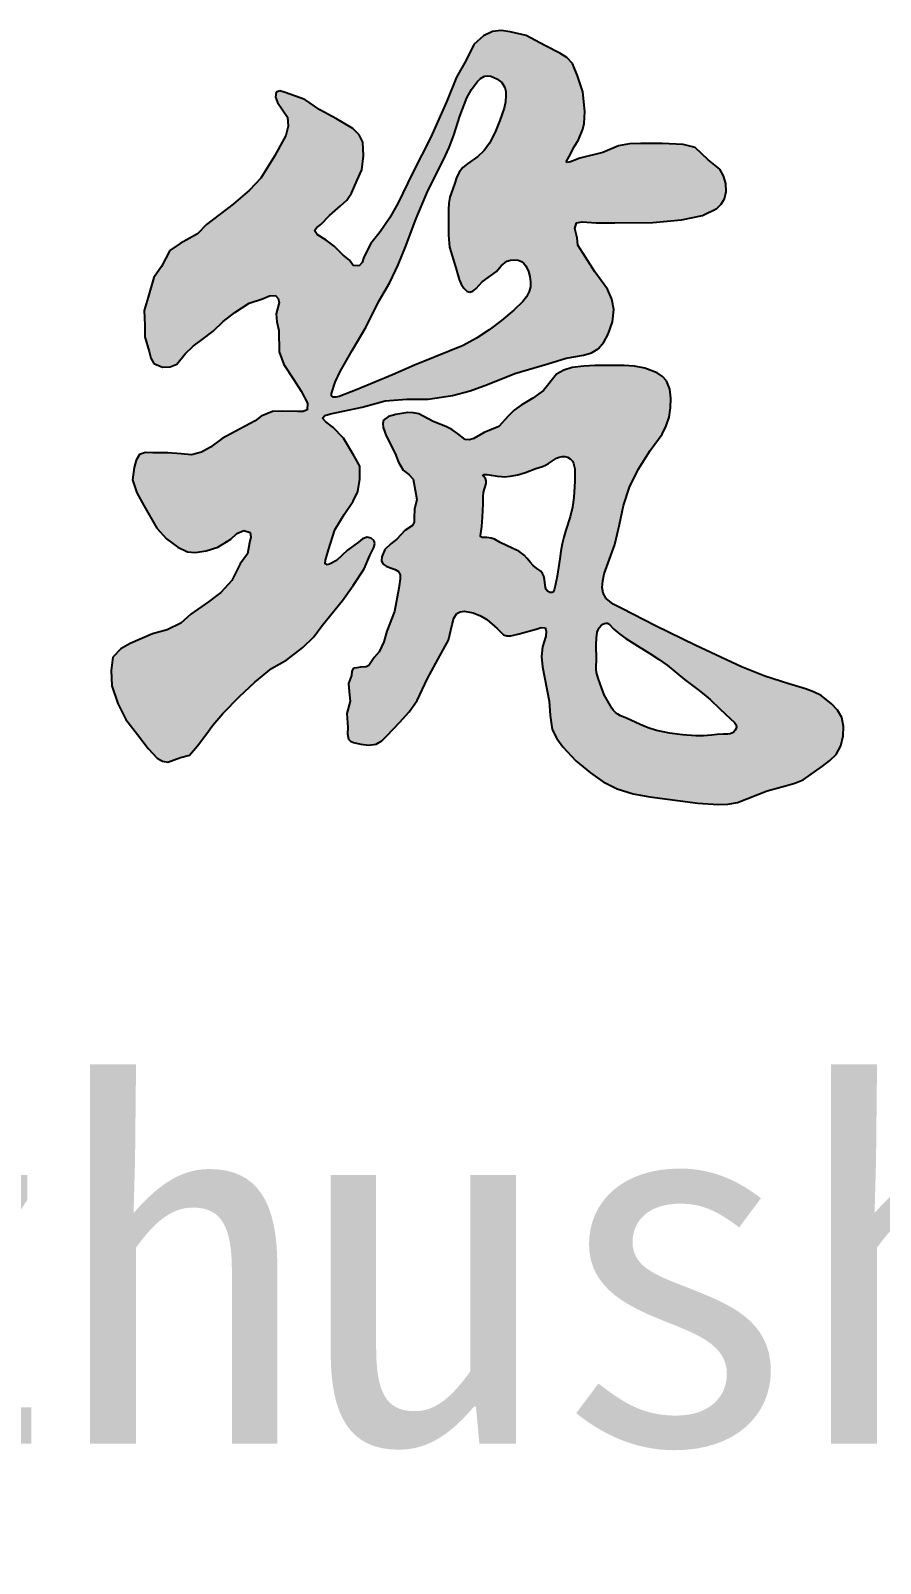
# Model space of a CAD drawing. Extents: x 8254 to 366479, y -216343 to -120021.
# Drawn here: x 166807 to 167295, y -148957 to -148078 of the extents above; entities that cross this region are included whole.
import ezdxf

# ---------------------------------------------------------------- set-up
doc = ezdxf.new("R2010")
doc.units = 0
doc.header["$LTSCALE"] = 500
doc.header["$MEASUREMENT"] = 0
doc.layers.get('0').update_dxf_attribs({"linetype": 'CONTINUOUS'})
doc.styles.add('宋体', font='SimSun.ttf', dxfattribs={"width": 0.8})

msp = doc.modelspace()

# ---------------------------------------------------------------- hatches: boundary and pattern name
h = msp.add_hatch(color=7)
h.paths.add_polyline_path([(166986.439, -148206.847), (166981.529, -148201.941), (166976.833, -148198.527), (166971.709, -148195.328), (166970.215, -148192.981), (166971.417, -148191.181), (166973.844, -148189.568), (166978.753, -148184.448), (166985.158, -148178.902), (166988.613, -148175.518), (166991.348, -148171.649), (166994.55, -148164.183), (166997.326, -148158.21), (166998.179, -148150.104), (166997.966, -148142.425), (166995.852, -148138.136), (166992.204, -148134.543), (166982.809, -148128.985), (166973.204, -148123.866), (166964.665, -148117.893), (166953.351, -148113.839), (166950.246, -148112.877), (166948.142, -148113.658), (166947.868, -148116.569), (166949.015, -148119.549), (166954.691, -148128.057), (166955.152, -148133.173), (166953.818, -148138.528), (166947.268, -148150.309), (166939.409, -148162.962), (166932.86, -148169.943), (166923.473, -148177.797), (166908.192, -148189.577), (166903.021, -148194.905), (166893.147, -148200.388), (166887.112, -148204.499), (166882.449, -148213.544), (166878.061, -148219.848), (166874.745, -148231.296), (166872.45, -148238.829), (166872.779, -148247.345), (166872.779, -148253.896), (166875.401, -148262.412), (166876.361, -148266.183), (166878.023, -148269.291), (166882.939, -148271.256), (166887.331, -148271.168), (166891.133, -148269.618), (166896.05, -148263.722), (166900.57, -148259.263), (166905.699, -148255.509), (166912.015, -148250.67), (166917.699, -148245.2), (166924.436, -148239.941), (166932.647, -148234.681), (166940.436, -148232.156), (166944.372, -148230.363), (166947.805, -148230.263), (166949.247, -148231.918), (166949.91, -148234.26), (166948.226, -148240.782), (166948.558, -148245.44), (166949.7, -148250.249), (166949.91, -148262.452), (166952.648, -148269.815), (166958.121, -148278.231), (166962.542, -148285.173), (166966.122, -148291.906), (166965.93, -148295.8), (166963.654, -148296.84), (166960.467, -148296.84), (166951.623, -148296.58), (166946.16, -148296.84), (166939.657, -148299.44), (166936.145, -148302.169), (166924.7, -148308.148), (166917.156, -148312.307), (166910.593, -148317.215), (166905.322, -148320.078), (166899.707, -148321.681), (166893.634, -148321.108), (166886.071, -148320.421), (166877.477, -148320.421), (166873.272, -148320.338), (166869.799, -148321.338), (166867.829, -148324.563), (166866.82, -148328.895), (166865.788, -148335.995), (166868.309, -148343.324), (166872.32, -148350.653), (166879.74, -148363.73), (166885.284, -148369.68), (166891.854, -148374.604), (166897.398, -148377.271), (166901.709, -148377.682), (166908.074, -148376.656), (166914.644, -148374.604), (166922.242, -148369.885), (166925.607, -148366.698), (166929.633, -148364.961), (166933.329, -148366.192), (166933.717, -148368.851), (166932.918, -148372.142), (166931.686, -148378.298), (166927.58, -148384.042), (166922.758, -148393.581), (166916.427, -148400.45), (166909.372, -148405.873), (166899.243, -148412.923), (166893.454, -148418.165), (166885.676, -148421.962), (166877.355, -148424.311), (166864.511, -148429.734), (166859.084, -148432.807), (166854.562, -148437.688), (166853.484, -148445.321), (166853.939, -148453.951), (166857.348, -148464.171), (166861.893, -148473.256), (166868.712, -148481.887), (166874.848, -148490.063), (166880.036, -148495.51), (166882.958, -148497.281), (166885.985, -148497.785), (166893.257, -148495.06), (166898.485, -148493.697), (166903.03, -148488.473), (166907.804, -148482.114), (166911.894, -148476.663), (166917.576, -148469.849), (166927.121, -148460.083), (166935.985, -148451.907), (166945.531, -148444.185), (166954.395, -148439.188), (166963.485, -148432.148), (166969.849, -148426.015), (166974.622, -148419.429), (166986.213, -148405.121), (166992.349, -148396.49), (166998.713, -148386.951), (167001.895, -148379.229), (167004.255, -148374.775), (167004.827, -148372.678), (167004.396, -148370.826), (167002.641, -148369.346), (167000.304, -148368.782), (166997.661, -148369.792), (166995.304, -148371.734), (166989.168, -148376.276), (166982.804, -148382.182), (166978.713, -148384.226), (166976.278, -148385.037), (166976.472, -148381.929), (166978.259, -148376.049), (166981.779, -148364.506), (166987.166, -148355.759), (166992.328, -148348.133), (166995.022, -148342.526), (166996.144, -148335.573), (166996.144, -148328.171), (166992.777, -148321.891), (166986.717, -148312.023), (166980.657, -148305.743), (166976.617, -148302.602), (166974.821, -148300.584), (166976.146, -148299.126), (166979.31, -148298.117), (166997.491, -148294.304), (167010.733, -148290.715), (167023.094, -148289.74), (167035.421, -148289.594), (167049.337, -148287.575), (167059.478, -148284.869), (167069.349, -148281.324), (167085.032, -148274.894), (167104.042, -148269.398), (167114.562, -148266.15), (167124.37, -148264.403), (167128.957, -148263.093), (167132.888, -148260.828), (167136.097, -148257.043), (167138.518, -148252.389), (167140.968, -148245.428), (167141.735, -148238.323), (167140.639, -148232.31), (167138.115, -148226.669), (167130.877, -148216.623), (167125.649, -148208.183), (167121.226, -148201.351), (167120.716, -148197.184), (167119.497, -148191.787), (167120.368, -148188.654), (167123.678, -148187.957), (167131.692, -148188.654), (167142.319, -148188.654), (167164.27, -148188.306), (167180.646, -148186.913), (167192.667, -148184.475), (167200.83, -148180.384), (167203.454, -148177.893), (167205.35, -148174.899), (167206.312, -148170.571), (167205.996, -148165.972), (167204.787, -148161.564), (167202.552, -148157.797), (167195.987, -148152.42), (167188.453, -148145.429), (167181.672, -148143.601), (167169.617, -148143.17), (167157.24, -148143.17), (167150.836, -148143.321), (167144.54, -148144.461), (167135.531, -148148.183), (167122.414, -148151.426), (167117.009, -148153.542), (167114.022, -148154.32), (167116.194, -148150.48), (167119.034, -148144.939), (167121.603, -148141.021), (167124.037, -148134.804), (167124.713, -148131.696), (167125.271, -148124.681), (167124.082, -148113.475), (167121.024, -148104.307), (167118.136, -148097.176), (167114.901, -148093.811), (167110.83, -148091.234), (167102.165, -148086.989), (167091.461, -148081.216), (167082.286, -148079.009), (167077.199, -148078.401), (167072.262, -148078.839), (167066.995, -148081.386), (167061.558, -148086.31), (167056.971, -148095.648), (167051.534, -148104.986), (167046.098, -148118.739), (167036.907, -148139.415), (167026.571, -148159.704), (167017.976, -148177.448), (167013.241, -148185.948), (167007.785, -148193.835), (167002.464, -148200.455), (166998.393, -148208.34), (166997.495, -148211.24), (166995.831, -148213.247), (166992.416, -148213.034), (166990.281, -148210.047)])
h.paths.add_polyline_path([(167006.953, -148233.952), (167013.278, -148222.787), (167018.136, -148212.729), (167022.343, -148202.352), (167028.462, -148186.153), (167035.221, -148170.262), (167044.227, -148152.528), (167047.342, -148145.475), (167050.054, -148138.236), (167053.523, -148127.424), (167057.556, -148116.946), (167060.144, -148112.224), (167063.448, -148107.789), (167065.422, -148105.818), (167068.365, -148104.14), (167071.217, -148104.5), (167074.738, -148105.99), (167077.514, -148108.211), (167079.32, -148111.059), (167079.845, -148113.214), (167079.974, -148115.474), (167079.672, -148119.178), (167078.903, -148122.797), (167076.538, -148129.864), (167073.828, -148136.591), (167070.484, -148142.945), (167067.471, -148147.046), (167063.774, -148150.631), (167057.934, -148154.728), (167055.248, -148156.895), (167053.138, -148159.46), (167051.675, -148162.844), (167050.521, -148166.492), (167047.806, -148173.801), (167047.145, -148177.341), (167046.932, -148180.991), (167047.021, -148188.439), (167046.938, -148195.566), (167047.545, -148202.554), (167051.207, -148214.316), (167053.037, -148221.112), (167054.229, -148223.674), (167055.756, -148226.03), (167057.494, -148227.756), (167059.315, -148228.43), (167061.054, -148227.832), (167062.789, -148226.327), (167066.377, -148222.418), (167074.486, -148216.407), (167077.294, -148213.322), (167080.502, -148210.656), (167082.526, -148209.93), (167084.718, -148209.705), (167087.997, -148210.137), (167090.874, -148212.413), (167092.839, -148216.436), (167093.681, -148219.365), (167094.078, -148222.333), (167093.98, -148225.246), (167093.338, -148228.008), (167091.828, -148231.03), (167089.688, -148233.769), (167084.423, -148238.687), (167077.443, -148244.536), (167070.362, -148249.928), (167063.073, -148254.674), (167055.365, -148258.826), (167039.431, -148265.383), (167027.51, -148270.1), (167014.819, -148275.648), (166994.649, -148284.141), (166984.359, -148288.167), (166982.329, -148288.569), (166979.989, -148288.445), (166979.97, -148286.407), (166982.041, -148279.959), (166984.819, -148273.767), (166991.776, -148261.759), (166999.786, -148248.277)], flags=16)
h.paths.add_polyline_path([(167162.635, -148319.171), (167169.543, -148309.803), (167171.881, -148305.055), (167173.471, -148299.955), (167174.331, -148294.603), (167174.477, -148289.095), (167173.863, -148283.872), (167172.01, -148279.234), (167169.697, -148276.606), (167166.706, -148274.534), (167159.675, -148271.838), (167153.732, -148270.776), (167147.834, -148270.358), (167131.141, -148270.353), (167124.521, -148270.68), (167117.898, -148271.613), (167113.138, -148273.002), (167108.965, -148275.394), (167101.454, -148284.657), (167095.358, -148289.191), (167088.625, -148293.039), (167084.688, -148295.954), (167081.224, -148299.449), (167075.798, -148305.366), (167067.41, -148308.817), (167061.489, -148312.268), (167058.993, -148312.945), (167056.554, -148312.762), (167052.114, -148309.31), (167048.94, -148307.079), (167045.474, -148305.425), (167038.299, -148302.408), (167029.912, -148298.082), (167026.885, -148297.446), (167023.712, -148297.39), (167016.856, -148298.451), (167012.689, -148299.603), (167009.819, -148301.69), (167009.279, -148303.597), (167009.504, -148305.877), (167011.279, -148310.732), (167016.474, -148320.878), (167018.344, -148325.838), (167021.104, -148330.316), (167024.187, -148332.82), (167026.753, -148335.499), (167027.937, -148341.852), (167028.924, -148347.276), (167027.444, -148352.699), (167027.381, -148357.792), (167027.258, -148360.146), (167026.458, -148362.067), (167022.017, -148365.026), (167017.324, -148369.901), (167013.852, -148372.633), (167010.554, -148375.852), (167008.746, -148380.146), (167008.663, -148382.3), (167009.33, -148384.086), (167011.214, -148385.518), (167013.783, -148386.444), (167016.389, -148387.313), (167018.385, -148388.57), (167019.266, -148390.386), (167019.367, -148392.707), (167018.467, -148397.978), (167016.096, -148411.373), (167011.655, -148422.713), (167009.833, -148428.885), (167007.214, -148434.547), (167004.468, -148437.776), (167002.178, -148441.266), (167001.263, -148442.441), (166999.873, -148443.109), (166996.492, -148443.263), (166994.494, -148443.724), (166992.496, -148443.877), (166991.649, -148445.576), (166991.42, -148448.177), (166989.729, -148452.632), (166990, -148457.549), (166990.651, -148462.768), (166988.653, -148469.833), (166989.268, -148477.972), (166989.081, -148481.561), (166989.575, -148484.576), (166990.75, -148485.773), (166992.498, -148486.579), (166996.796, -148487.498), (167001.375, -148488.04), (167005.436, -148487.498), (167008.725, -148485.544), (167011.719, -148482.789), (167019.18, -148474.94), (167024.417, -148468.919), (167028.998, -148462.383), (167034.888, -148449.825), (167041.957, -148436.875), (167047.063, -148427.848), (167049.026, -148418.823), (167049.981, -148415.282), (167051.775, -148412.544), (167053.715, -148411.569), (167056.086, -148411.289), (167061.2, -148412.151), (167065.383, -148413.851), (167069.054, -148416.076), (167074.944, -148421.177), (167078.479, -148424.709), (167080.511, -148425.328), (167082.798, -148425.306), (167087.511, -148424.317), (167097.328, -148421.57), (167100.235, -148420.616), (167102.434, -148420.785), (167103.1, -148422.742), (167102.826, -148425.494), (167100.863, -148431.773), (167100.283, -148437.305), (167100.863, -148443.153), (167104.79, -148462.775), (167105.221, -148471.078), (167106.549, -148479.11), (167109.111, -148484.303), (167112.644, -148489.068), (167120.084, -148497.014), (167128.352, -148503.98), (167135.732, -148509.001), (167143.667, -148513.006), (167152.938, -148515.882), (167162.517, -148517.715), (167190.007, -148521.247), (167201.564, -148522.062), (167207.257, -148521.831), (167212.783, -148520.855), (167229.669, -148514.184), (167240.32, -148511.388), (167245.555, -148509.937), (167250.482, -148507.905), (167261.478, -148500.056), (167265.691, -148496.93), (167269.332, -148493.385), (167271.936, -148488.45), (167273.259, -148482.789), (167273.542, -148477.334), (167272.474, -148472.193), (167269.988, -148468.015), (167266.583, -148464.345), (167260.693, -148459.636), (167256.403, -148457.394), (167251.814, -148455.681), (167242.236, -148452.964), (167228.397, -148448.494), (167215.004, -148443.162), (167188.828, -148430.988), (167165.659, -148419.608), (167146.416, -148409.797), (167141.381, -148407.128), (167137.384, -148403.911), (167135.759, -148400.998), (167135.179, -148397.632), (167135.444, -148393.903), (167136.352, -148389.899), (167142.406, -148372.914), (167145.153, -148361.498), (167147.34, -148350.727), (167150.857, -148340.212), (167155.728, -148330.019)])
h.paths.add_polyline_path([(167067.187, -148332.89), (167069.208, -148332.93), (167075.132, -148333.855), (167077.334, -148334.094), (167079.164, -148334.147), (167082.373, -148333.855), (167086.693, -148333.052), (167091.167, -148331.787), (167097.116, -148329.461), (167100.83, -148328.206), (167102.644, -148327.497), (167104.358, -148326.618), (167106.634, -148325.024), (167109.013, -148323.516), (167110.513, -148322.933), (167112.099, -148322.619), (167113.694, -148322.624), (167115.22, -148323), (167116.823, -148323.947), (167118.065, -148325.325), (167118.6, -148326.335), (167118.971, -148327.423), (167119.359, -148329.719), (167119.482, -148333.222), (167119.359, -148336.698), (167118.842, -148346.002), (167118.047, -148351.601), (167116.772, -148357.116), (167114.323, -148364.861), (167113.113, -148368.724), (167112.117, -148372.623), (167111.387, -148376.849), (167110.823, -148381.153), (167109.272, -148391.232), (167108.237, -148396.66), (167107.67, -148399.074), (167107.173, -148400.011), (167106.427, -148400.537), (167105.123, -148400.457), (167103.841, -148399.761), (167103.035, -148398.775), (167102.603, -148397.581), (167102.288, -148394.851), (167102.069, -148392.991), (167101.667, -148391.231), (167100.993, -148389.666), (167099.961, -148388.389), (167097.633, -148386.838), (167095.611, -148385.117), (167093.865, -148383.097), (167092.192, -148381.01), (167090.391, -148379.085), (167088.94, -148377.921), (167087.356, -148376.915), (167083.926, -148375.208), (167080.174, -148373.567), (167076.684, -148371.848), (167073.386, -148369.989), (167071.418, -148369.313), (167068.925, -148369.005), (167066.376, -148368.933), (167065.524, -148368.646), (167065.303, -148367.971), (167066.124, -148362.701), (167066.597, -148357.375), (167066.856, -148349.621), (167066.92, -148345.397), (167067.145, -148343.265), (167067.631, -148341.091), (167068.551, -148338.019), (167068.641, -148336.538), (167068.148, -148335.147), (167066.559, -148333.241)], flags=16)
h.paths.add_polyline_path([(167134.279, -148419.621), (167135.866, -148418.413), (167137.328, -148418.034), (167138.202, -148418.074), (167138.892, -148418.499), (167141.886, -148421.583), (167145.183, -148424.359), (167148.694, -148426.901), (167152.334, -148429.281), (167162.522, -148435.535), (167167.514, -148438.743), (167172.32, -148442.183), (167182.402, -148450.49), (167189.908, -148456.132), (167193.601, -148458.926), (167197.082, -148461.802), (167202.61, -148467.138), (167208.707, -148472.906), (167211.075, -148475.115), (167211.868, -148476.302), (167212.135, -148477.577), (167211.918, -148478.544), (167211.406, -148479.489), (167210.674, -148480.335), (167209.799, -148481.003), (167208.558, -148481.523), (167207.238, -148481.742), (167204.5, -148481.782), (167201.123, -148482.013), (167197.8, -148482.405), (167193.293, -148482.723), (167188.761, -148482.716), (167181.126, -148482.093), (167173.802, -148481.159), (167170.04, -148480.487), (167166.323, -148479.602), (167161.581, -148478.059), (167156.973, -148476.176), (167149.025, -148472.595), (167145.728, -148471.182), (167144.183, -148470.345), (167142.792, -148469.324), (167141.708, -148468.204), (167140.754, -148466.935), (167139.052, -148464.186), (167136.248, -148459.203), (167133.91, -148452.818), (167132.74, -148449.646), (167131.884, -148446.433), (167131.717, -148444.67), (167131.714, -148442.879), (167131.884, -148439.27), (167131.729, -148430.395), (167131.788, -148426.777), (167131.984, -148424.987), (167132.352, -148423.231), (167132.784, -148421.931), (167133.405, -148420.71)], flags=16)

# ---------------------------------------------------------------- linework, layer by layer
at = {"color": 7}
for p, q in [((167061.558, -148086.31), (167056.971, -148095.648)), ((167066.995, -148081.386), (167061.558, -148086.31)), ((167072.262, -148078.839), (167066.995, -148081.386)), ((167077.199, -148078.401), (167072.262, -148078.839)), ((167082.286, -148079.009), (167077.199, -148078.401)), ((167091.461, -148081.216), (167082.286, -148079.009)), ((167102.165, -148086.989), (167091.461, -148081.216)), ((167110.83, -148091.234), (167102.165, -148086.989)), ((167114.901, -148093.811), (167110.83, -148091.234)), ((167118.136, -148097.176), (167114.901, -148093.811)), ((167056.971, -148095.648), (167051.534, -148104.986)), ((167067.702, -148104.518), (167069.417, -148104.273)), ((167069.417, -148104.273), (167071.217, -148104.5)), ((167121.024, -148104.307), (167118.136, -148097.176)), ((166950.246, -148112.877), (166948.142, -148113.658)), ((166953.351, -148113.839), (166950.246, -148112.877)), ((167051.534, -148104.986), (167046.098, -148118.739)), ((167057.556, -148116.946), (167060.144, -148112.224)), ((167060.144, -148112.224), (167063.448, -148107.789)), ((167063.448, -148107.789), (167065.422, -148105.818)), ((167065.422, -148105.818), (167067.702, -148104.518)), ((167071.217, -148104.5), (167074.738, -148105.99)), ((167074.738, -148105.99), (167077.514, -148108.211)), ((167077.514, -148108.211), (167079.32, -148111.059)), ((167079.32, -148111.059), (167079.845, -148113.214)), ((167124.082, -148113.475), (167121.024, -148104.307)), ((166948.142, -148113.658), (166947.868, -148116.569)), ((166947.868, -148116.569), (166949.015, -148119.549)), ((166949.015, -148119.549), (166954.691, -148128.057)), ((166964.665, -148117.893), (166953.351, -148113.839)), ((166973.204, -148123.866), (166964.665, -148117.893)), ((167046.098, -148118.739), (167036.907, -148139.415)), ((167053.523, -148127.424), (167057.556, -148116.946)), ((167079.672, -148119.178), (167078.903, -148122.797)), ((167079.974, -148115.474), (167079.672, -148119.178)), ((167079.845, -148113.214), (167079.974, -148115.474)), ((167125.271, -148124.681), (167124.082, -148113.475)), ((166954.691, -148128.057), (166955.152, -148133.173)), ((166982.809, -148128.985), (166973.204, -148123.866)), ((166992.204, -148134.543), (166982.809, -148128.985)), ((167050.054, -148138.236), (167053.523, -148127.424)), ((167076.538, -148129.864), (167073.828, -148136.591)), ((167078.903, -148122.797), (167076.538, -148129.864)), ((167124.713, -148131.696), (167125.271, -148124.681)), ((166953.818, -148138.528), (166947.268, -148150.309)), ((166955.152, -148133.173), (166953.818, -148138.528)), ((166995.852, -148138.136), (166992.204, -148134.543)), ((166997.966, -148142.425), (166995.852, -148138.136)), ((167036.907, -148139.415), (167026.571, -148159.704)), ((167047.342, -148145.475), (167050.054, -148138.236)), ((167073.828, -148136.591), (167070.484, -148142.945)), ((167121.603, -148141.021), (167124.037, -148134.804)), ((167124.037, -148134.804), (167124.713, -148131.696)), ((166998.179, -148150.104), (166997.966, -148142.425)), ((167044.227, -148152.528), (167047.342, -148145.475)), ((167067.471, -148147.046), (167063.774, -148150.631)), ((167070.484, -148142.945), (167067.471, -148147.046)), ((167116.194, -148150.48), (167119.034, -148144.939)), ((167119.034, -148144.939), (167121.603, -148141.021)), ((167135.531, -148148.183), (167122.414, -148151.426)), ((167144.54, -148144.461), (167135.531, -148148.183)), ((167150.836, -148143.321), (167144.54, -148144.461)), ((167157.24, -148143.17), (167150.836, -148143.321)), ((167169.617, -148143.17), (167157.24, -148143.17)), ((167181.672, -148143.601), (167169.617, -148143.17)), ((167188.453, -148145.429), (167181.672, -148143.601)), ((167195.987, -148152.42), (167188.453, -148145.429)), ((166947.268, -148150.309), (166939.409, -148162.962)), ((166997.326, -148158.21), (166998.179, -148150.104)), ((167035.221, -148170.262), (167044.227, -148152.528)), ((167055.248, -148156.895), (167053.138, -148159.46)), ((167057.934, -148154.728), (167055.248, -148156.895)), ((167063.774, -148150.631), (167057.934, -148154.728)), ((167114.436, -148153.588), (167116.194, -148150.48)), ((167115.103, -148154.039), (167114.436, -148153.588)), ((167117.009, -148153.542), (167115.103, -148154.039)), ((167122.414, -148151.426), (167117.009, -148153.542)), ((167202.552, -148157.797), (167195.987, -148152.42)), ((166939.409, -148162.962), (166932.86, -148169.943)), ((166991.348, -148171.649), (166994.55, -148164.183)), ((166994.55, -148164.183), (166997.326, -148158.21)), ((167026.571, -148159.704), (167017.976, -148177.448)), ((167051.675, -148162.844), (167050.521, -148166.492)), ((167053.138, -148159.46), (167051.675, -148162.844)), ((167204.787, -148161.564), (167202.552, -148157.797)), ((167205.996, -148165.972), (167204.787, -148161.564)), ((166932.86, -148169.943), (166923.473, -148177.797)), ((166988.613, -148175.518), (166991.348, -148171.649)), ((167028.462, -148186.153), (167035.221, -148170.262)), ((167047.806, -148173.801), (167047.145, -148177.341)), ((167050.521, -148166.492), (167047.806, -148173.801)), ((167205.35, -148174.899), (167206.312, -148170.571)), ((167206.312, -148170.571), (167205.996, -148165.972)), ((166923.473, -148177.797), (166908.192, -148189.577)), ((166978.753, -148184.448), (166985.158, -148178.902)), ((166985.158, -148178.902), (166988.613, -148175.518)), ((167017.976, -148177.448), (167013.241, -148185.948)), ((167047.145, -148177.341), (167046.932, -148180.991)), ((167046.932, -148180.991), (167047.021, -148188.439)), ((167192.667, -148184.475), (167200.83, -148180.384)), ((167200.83, -148180.384), (167203.454, -148177.893)), ((167203.454, -148177.893), (167205.35, -148174.899)), ((166908.192, -148189.577), (166903.021, -148194.905)), ((166970.215, -148192.981), (166971.417, -148191.181)), ((166971.417, -148191.181), (166973.844, -148189.568)), ((166973.844, -148189.568), (166978.753, -148184.448)), ((167013.241, -148185.948), (167007.785, -148193.835)), ((167022.343, -148202.352), (167028.462, -148186.153)), ((167047.021, -148188.439), (167046.938, -148195.566)), ((167119.497, -148191.787), (167120.368, -148188.654)), ((167120.716, -148197.184), (167119.497, -148191.787)), ((167120.368, -148188.654), (167123.678, -148187.957)), ((167123.678, -148187.957), (167131.692, -148188.654)), ((167131.692, -148188.654), (167142.319, -148188.654)), ((167142.319, -148188.654), (167164.27, -148188.306)), ((167164.27, -148188.306), (167180.646, -148186.913)), ((167180.646, -148186.913), (167192.667, -148184.475)), ((166893.147, -148200.388), (166887.112, -148204.499)), ((166903.021, -148194.905), (166893.147, -148200.388)), ((166971.709, -148195.328), (166970.215, -148192.981)), ((166976.833, -148198.527), (166971.709, -148195.328)), ((166981.529, -148201.941), (166976.833, -148198.527)), ((167002.464, -148200.455), (166998.393, -148208.34)), ((167007.785, -148193.835), (167002.464, -148200.455)), ((167046.938, -148195.566), (167047.545, -148202.554)), ((167121.226, -148201.351), (167120.716, -148197.184)), ((166887.112, -148204.499), (166882.449, -148213.544)), ((166986.439, -148206.847), (166981.529, -148201.941)), ((166990.281, -148210.047), (166986.439, -148206.847)), ((166998.393, -148208.34), (166997.495, -148211.24)), ((167018.136, -148212.729), (167022.343, -148202.352)), ((167047.545, -148202.554), (167051.207, -148214.316)), ((167082.526, -148209.93), (167084.718, -148209.705)), ((167084.718, -148209.705), (167086.883, -148209.99)), ((167125.649, -148208.183), (167121.226, -148201.351)), ((167130.877, -148216.623), (167125.649, -148208.183)), ((166882.449, -148213.544), (166878.061, -148219.848)), ((166992.416, -148213.034), (166990.281, -148210.047)), ((166995.831, -148213.247), (166992.416, -148213.034)), ((166997.495, -148211.24), (166995.831, -148213.247)), ((167013.278, -148222.787), (167018.136, -148212.729)), ((167051.207, -148214.316), (167053.037, -148221.112)), ((167066.377, -148222.418), (167074.486, -148216.407)), ((167074.486, -148216.407), (167077.294, -148213.322)), ((167077.294, -148213.322), (167080.502, -148210.656)), ((167080.502, -148210.656), (167082.526, -148209.93)), ((167086.883, -148209.99), (167088.83, -148210.796)), ((167088.83, -148210.796), (167090.168, -148211.855)), ((167090.168, -148211.855), (167091.259, -148213.201)), ((167091.259, -148213.201), (167092.839, -148216.436)), ((167092.839, -148216.436), (167093.681, -148219.365)), ((167138.115, -148226.669), (167130.877, -148216.623)), ((166878.061, -148219.848), (166874.745, -148231.296)), ((167006.953, -148233.952), (167013.278, -148222.787)), ((167053.037, -148221.112), (167054.229, -148223.674)), ((167054.229, -148223.674), (167055.756, -148226.03)), ((167055.756, -148226.03), (167057.494, -148227.756)), ((167061.054, -148227.832), (167062.789, -148226.327)), ((167062.789, -148226.327), (167066.377, -148222.418)), ((167093.98, -148225.246), (167093.338, -148228.008)), ((167093.681, -148219.365), (167094.078, -148222.333)), ((167094.078, -148222.333), (167093.98, -148225.246)), ((167140.639, -148232.31), (167138.115, -148226.669)), ((166874.745, -148231.296), (166872.45, -148238.829)), ((166924.436, -148239.941), (166932.647, -148234.681)), ((166932.647, -148234.681), (166940.436, -148232.156)), ((166940.436, -148232.156), (166944.372, -148230.363)), ((166944.372, -148230.363), (166947.805, -148230.263)), ((166947.805, -148230.263), (166949.247, -148231.918)), ((166949.91, -148234.26), (166948.226, -148240.782)), ((166949.247, -148231.918), (166949.91, -148234.26)), ((166999.786, -148248.277), (167006.953, -148233.952)), ((167057.494, -148227.756), (167059.315, -148228.43)), ((167059.315, -148228.43), (167061.054, -148227.832)), ((167089.688, -148233.769), (167084.423, -148238.687)), ((167091.828, -148231.03), (167089.688, -148233.769)), ((167093.338, -148228.008), (167091.828, -148231.03)), ((167141.735, -148238.323), (167140.639, -148232.31)), ((166872.45, -148238.829), (166872.779, -148247.345)), ((166917.699, -148245.2), (166924.436, -148239.941)), ((166948.226, -148240.782), (166948.558, -148245.44)), ((167077.443, -148244.536), (167070.362, -148249.928)), ((167084.423, -148238.687), (167077.443, -148244.536)), ((167140.968, -148245.428), (167141.735, -148238.323)), ((166872.779, -148247.345), (166872.779, -148253.896)), ((166905.699, -148255.509), (166912.015, -148250.67)), ((166912.015, -148250.67), (166917.699, -148245.2)), ((166948.558, -148245.44), (166949.7, -148250.249)), ((166949.7, -148250.249), (166949.91, -148262.452)), ((166991.776, -148261.759), (166999.786, -148248.277)), ((167070.362, -148249.928), (167063.073, -148254.674)), ((167136.097, -148257.043), (167138.518, -148252.389)), ((167138.518, -148252.389), (167140.968, -148245.428)), ((166872.779, -148253.896), (166875.401, -148262.412)), ((166875.401, -148262.412), (166876.361, -148266.183)), ((166896.05, -148263.722), (166900.57, -148259.263)), ((166900.57, -148259.263), (166905.699, -148255.509)), ((166949.91, -148262.452), (166952.648, -148269.815)), ((166984.819, -148273.767), (166991.776, -148261.759)), ((167055.365, -148258.826), (167039.431, -148265.383)), ((167063.073, -148254.674), (167055.365, -148258.826)), ((167128.957, -148263.093), (167132.888, -148260.828)), ((167132.888, -148260.828), (167136.097, -148257.043)), ((166876.361, -148266.183), (166878.023, -148269.291)), ((166878.023, -148269.291), (166882.939, -148271.256)), ((166882.939, -148271.256), (166887.331, -148271.168)), ((166887.331, -148271.168), (166891.133, -148269.618)), ((166891.133, -148269.618), (166896.05, -148263.722)), ((166952.648, -148269.815), (166958.121, -148278.231)), ((167027.51, -148270.1), (167014.819, -148275.648)), ((167039.431, -148265.383), (167027.51, -148270.1)), ((167085.032, -148274.894), (167104.042, -148269.398)), ((167104.042, -148269.398), (167114.562, -148266.15)), ((167114.562, -148266.15), (167124.37, -148264.403)), ((167124.521, -148270.68), (167117.898, -148271.613)), ((167124.37, -148264.403), (167128.957, -148263.093)), ((167131.141, -148270.353), (167124.521, -148270.68)), ((167147.834, -148270.358), (167131.141, -148270.353)), ((167153.732, -148270.776), (167147.834, -148270.358)), ((167159.675, -148271.838), (167153.732, -148270.776)), ((166958.121, -148278.231), (166962.542, -148285.173)), ((166979.97, -148286.407), (166982.041, -148279.959)), ((166982.041, -148279.959), (166984.819, -148273.767)), ((167014.819, -148275.648), (166994.649, -148284.141)), ((167069.349, -148281.324), (167085.032, -148274.894)), ((167108.965, -148275.394), (167101.454, -148284.657)), ((167113.138, -148273.002), (167108.965, -148275.394)), ((167117.898, -148271.613), (167113.138, -148273.002)), ((167166.706, -148274.534), (167159.675, -148271.838)), ((167169.697, -148276.606), (167166.706, -148274.534)), ((167172.01, -148279.234), (167169.697, -148276.606)), ((167173.863, -148283.872), (167172.01, -148279.234)), ((166962.542, -148285.173), (166966.122, -148291.906)), ((166979.983, -148287.808), (166979.97, -148286.407)), ((166980.82, -148288.489), (166979.983, -148287.808)), ((166982.329, -148288.569), (166980.82, -148288.489)), ((166984.359, -148288.167), (166982.329, -148288.569)), ((166994.649, -148284.141), (166984.359, -148288.167)), ((167035.421, -148289.594), (167049.337, -148287.575)), ((167049.337, -148287.575), (167059.478, -148284.869)), ((167059.478, -148284.869), (167069.349, -148281.324)), ((167101.454, -148284.657), (167095.358, -148289.191)), ((167174.477, -148289.095), (167173.863, -148283.872)), ((166946.16, -148296.84), (166939.657, -148299.44)), ((166951.623, -148296.58), (166946.16, -148296.84)), ((166960.467, -148296.84), (166951.623, -148296.58)), ((166963.654, -148296.84), (166960.467, -148296.84)), ((166965.93, -148295.8), (166963.654, -148296.84)), ((166966.122, -148291.906), (166965.93, -148295.8)), ((166979.31, -148298.117), (166997.491, -148294.304)), ((166997.491, -148294.304), (167010.733, -148290.715)), ((167010.733, -148290.715), (167023.094, -148289.74)), ((167023.712, -148297.39), (167016.856, -148298.451)), ((167023.094, -148289.74), (167035.421, -148289.594)), ((167026.885, -148297.446), (167023.712, -148297.39)), ((167029.912, -148298.082), (167026.885, -148297.446)), ((167084.688, -148295.954), (167081.224, -148299.449)), ((167088.625, -148293.039), (167084.688, -148295.954)), ((167095.358, -148289.191), (167088.625, -148293.039)), ((167173.471, -148299.955), (167174.331, -148294.603)), ((167174.331, -148294.603), (167174.477, -148289.095)), ((166936.145, -148302.169), (166924.7, -148308.148)), ((166939.657, -148299.44), (166936.145, -148302.169)), ((166974.821, -148300.584), (166976.146, -148299.126)), ((166976.617, -148302.602), (166974.821, -148300.584)), ((166976.146, -148299.126), (166979.31, -148298.117)), ((166980.657, -148305.743), (166976.617, -148302.602)), ((166986.717, -148312.023), (166980.657, -148305.743)), ((167009.819, -148301.69), (167009.279, -148303.597)), ((167009.279, -148303.597), (167009.504, -148305.877)), ((167009.504, -148305.877), (167011.279, -148310.732)), ((167012.689, -148299.603), (167009.819, -148301.69)), ((167016.856, -148298.451), (167012.689, -148299.603)), ((167038.299, -148302.408), (167029.912, -148298.082)), ((167045.474, -148305.425), (167038.299, -148302.408)), ((167048.94, -148307.079), (167045.474, -148305.425)), ((167075.798, -148305.366), (167067.41, -148308.817)), ((167081.224, -148299.449), (167075.798, -148305.366)), ((167169.543, -148309.803), (167171.881, -148305.055)), ((167171.881, -148305.055), (167173.471, -148299.955)), ((166917.156, -148312.307), (166910.593, -148317.215)), ((166924.7, -148308.148), (166917.156, -148312.307)), ((166992.777, -148321.891), (166986.717, -148312.023)), ((167011.279, -148310.732), (167016.474, -148320.878)), ((167052.114, -148309.31), (167048.94, -148307.079)), ((167056.554, -148312.762), (167052.114, -148309.31)), ((167058.993, -148312.945), (167056.554, -148312.762)), ((167061.489, -148312.268), (167058.993, -148312.945)), ((167067.41, -148308.817), (167061.489, -148312.268)), ((167162.635, -148319.171), (167169.543, -148309.803)), ((166869.799, -148321.338), (166867.829, -148324.563)), ((166873.272, -148320.338), (166869.799, -148321.338)), ((166877.477, -148320.421), (166873.272, -148320.338)), ((166886.071, -148320.421), (166877.477, -148320.421)), ((166893.634, -148321.108), (166886.071, -148320.421)), ((166899.707, -148321.681), (166893.634, -148321.108)), ((166905.322, -148320.078), (166899.707, -148321.681)), ((166910.593, -148317.215), (166905.322, -148320.078)), ((166996.144, -148328.171), (166992.777, -148321.891)), ((167016.474, -148320.878), (167018.344, -148325.838)), ((167106.634, -148325.024), (167109.013, -148323.516)), ((167109.013, -148323.516), (167110.513, -148322.933)), ((167110.513, -148322.933), (167112.099, -148322.619)), ((167112.099, -148322.619), (167113.694, -148322.624)), ((167113.694, -148322.624), (167115.22, -148323)), ((167115.22, -148323), (167116.823, -148323.947)), ((167116.823, -148323.947), (167118.065, -148325.325)), ((167155.728, -148330.019), (167162.635, -148319.171)), ((166866.82, -148328.895), (166865.788, -148335.995)), ((166867.829, -148324.563), (166866.82, -148328.895)), ((166996.144, -148335.573), (166996.144, -148328.171)), ((167018.344, -148325.838), (167021.104, -148330.316)), ((167021.104, -148330.316), (167024.187, -148332.82)), ((167086.693, -148333.052), (167091.167, -148331.787)), ((167091.167, -148331.787), (167097.116, -148329.461)), ((167097.116, -148329.461), (167100.83, -148328.206)), ((167100.83, -148328.206), (167102.644, -148327.497)), ((167102.644, -148327.497), (167104.358, -148326.618)), ((167104.358, -148326.618), (167106.634, -148325.024)), ((167118.065, -148325.325), (167118.6, -148326.335)), ((167118.6, -148326.335), (167118.971, -148327.423)), ((167118.971, -148327.423), (167119.359, -148329.719)), ((167119.359, -148329.719), (167119.482, -148333.222)), ((167150.857, -148340.212), (167155.728, -148330.019)), ((166865.788, -148335.995), (166868.309, -148343.324)), ((166995.022, -148342.526), (166996.144, -148335.573)), ((167024.187, -148332.82), (167026.753, -148335.499)), ((167026.753, -148335.499), (167027.937, -148341.852)), ((167066.76, -148333.128), (167067.187, -148332.89)), ((167066.856, -148333.596), (167066.76, -148333.128)), ((167068.148, -148335.147), (167066.856, -148333.596)), ((167067.145, -148343.265), (167067.631, -148341.091)), ((167067.187, -148332.89), (167069.208, -148332.93)), ((167067.631, -148341.091), (167068.551, -148338.019)), ((167068.641, -148336.538), (167068.148, -148335.147)), ((167068.551, -148338.019), (167068.641, -148336.538)), ((167069.208, -148332.93), (167075.132, -148333.855)), ((167075.132, -148333.855), (167077.334, -148334.094)), ((167077.334, -148334.094), (167079.164, -148334.147)), ((167079.164, -148334.147), (167082.373, -148333.855)), ((167082.373, -148333.855), (167086.693, -148333.052)), ((167119.359, -148336.698), (167118.842, -148346.002)), ((167119.482, -148333.222), (167119.359, -148336.698)), ((167147.34, -148350.727), (167150.857, -148340.212)), ((166868.309, -148343.324), (166872.32, -148350.653)), ((166987.166, -148355.759), (166992.328, -148348.133)), ((166992.328, -148348.133), (166995.022, -148342.526)), ((167028.924, -148347.276), (167027.444, -148352.699)), ((167027.937, -148341.852), (167028.924, -148347.276)), ((167066.597, -148357.375), (167066.856, -148349.621)), ((167066.856, -148349.621), (167066.92, -148345.397)), ((167066.92, -148345.397), (167067.145, -148343.265)), ((167118.842, -148346.002), (167118.047, -148351.601)), ((166872.32, -148350.653), (166879.74, -148363.73)), ((166981.779, -148364.506), (166987.166, -148355.759)), ((167027.381, -148357.792), (167027.258, -148360.146)), ((167027.444, -148352.699), (167027.381, -148357.792)), ((167066.124, -148362.701), (167066.597, -148357.375)), ((167116.772, -148357.116), (167114.323, -148364.861)), ((167118.047, -148351.601), (167116.772, -148357.116)), ((167145.153, -148361.498), (167147.34, -148350.727)), ((166879.74, -148363.73), (166885.284, -148369.68)), ((166922.242, -148369.885), (166925.607, -148366.698)), ((166925.607, -148366.698), (166929.633, -148364.961)), ((166929.633, -148364.961), (166933.329, -148366.192)), ((166933.329, -148366.192), (166933.717, -148368.851)), ((166978.259, -148376.049), (166981.779, -148364.506)), ((167022.017, -148365.026), (167017.324, -148369.901)), ((167026.458, -148362.067), (167022.017, -148365.026)), ((167027.258, -148360.146), (167026.458, -148362.067)), ((167065.303, -148367.971), (167066.124, -148362.701)), ((167114.323, -148364.861), (167113.113, -148368.724)), ((167142.406, -148372.914), (167145.153, -148361.498)), ((166885.284, -148369.68), (166891.854, -148374.604)), ((166891.854, -148374.604), (166897.398, -148377.271)), ((166901.709, -148377.682), (166908.074, -148376.656)), ((166908.074, -148376.656), (166914.644, -148374.604)), ((166914.644, -148374.604), (166922.242, -148369.885)), ((166932.918, -148372.142), (166931.686, -148378.298)), ((166933.717, -148368.851), (166932.918, -148372.142)), ((166976.472, -148381.929), (166978.259, -148376.049)), ((166989.168, -148376.276), (166982.804, -148382.182)), ((166995.304, -148371.734), (166989.168, -148376.276)), ((166997.661, -148369.792), (166995.304, -148371.734)), ((167000.304, -148368.782), (166997.661, -148369.792)), ((167002.641, -148369.346), (167000.304, -148368.782)), ((167001.895, -148379.229), (167004.255, -148374.775)), ((167004.396, -148370.826), (167002.641, -148369.346)), ((167004.255, -148374.775), (167004.827, -148372.678)), ((167004.827, -148372.678), (167004.396, -148370.826)), ((167010.554, -148375.852), (167008.746, -148380.146)), ((167013.852, -148372.633), (167010.554, -148375.852)), ((167017.324, -148369.901), (167013.852, -148372.633)), ((167065.524, -148368.646), (167065.303, -148367.971)), ((167066.376, -148368.933), (167065.524, -148368.646)), ((167068.925, -148369.005), (167066.376, -148368.933)), ((167071.418, -148369.313), (167068.925, -148369.005)), ((167073.386, -148369.989), (167071.418, -148369.313)), ((167076.684, -148371.848), (167073.386, -148369.989)), ((167080.174, -148373.567), (167076.684, -148371.848)), ((167083.926, -148375.208), (167080.174, -148373.567)), ((167087.356, -148376.915), (167083.926, -148375.208)), ((167112.117, -148372.623), (167111.387, -148376.849)), ((167113.113, -148368.724), (167112.117, -148372.623)), ((167136.352, -148389.899), (167142.406, -148372.914)), ((166897.398, -148377.271), (166901.709, -148377.682)), ((166927.58, -148384.042), (166922.758, -148393.581)), ((166931.686, -148378.298), (166927.58, -148384.042)), ((166976.342, -148384.009), (166976.472, -148381.929)), ((166977.349, -148384.68), (166976.342, -148384.009)), ((166978.713, -148384.226), (166977.349, -148384.68)), ((166982.804, -148382.182), (166978.713, -148384.226)), ((166998.713, -148386.951), (167001.895, -148379.229)), ((167008.746, -148380.146), (167008.663, -148382.3)), ((167008.663, -148382.3), (167009.33, -148384.086)), ((167009.33, -148384.086), (167011.214, -148385.518)), ((167088.94, -148377.921), (167087.356, -148376.915)), ((167090.391, -148379.085), (167088.94, -148377.921)), ((167092.192, -148381.01), (167090.391, -148379.085)), ((167093.865, -148383.097), (167092.192, -148381.01)), ((167095.611, -148385.117), (167093.865, -148383.097)), ((167097.633, -148386.838), (167095.611, -148385.117)), ((167110.823, -148381.153), (167109.272, -148391.232)), ((167111.387, -148376.849), (167110.823, -148381.153)), ((166922.758, -148393.581), (166916.427, -148400.45)), ((166992.349, -148396.49), (166998.713, -148386.951)), ((167011.214, -148385.518), (167013.783, -148386.444)), ((167013.783, -148386.444), (167016.389, -148387.313)), ((167016.389, -148387.313), (167018.385, -148388.57)), ((167018.385, -148388.57), (167019.266, -148390.386)), ((167019.367, -148392.707), (167018.467, -148397.978)), ((167019.266, -148390.386), (167019.367, -148392.707)), ((167099.961, -148388.389), (167097.633, -148386.838)), ((167100.993, -148389.666), (167099.961, -148388.389)), ((167101.667, -148391.231), (167100.993, -148389.666)), ((167102.069, -148392.991), (167101.667, -148391.231)), ((167102.288, -148394.851), (167102.069, -148392.991)), ((167109.272, -148391.232), (167108.237, -148396.66)), ((167135.179, -148397.632), (167135.444, -148393.903)), ((167135.444, -148393.903), (167136.352, -148389.899)), ((166916.427, -148400.45), (166909.372, -148405.873)), ((166986.213, -148405.121), (166992.349, -148396.49)), ((167018.467, -148397.978), (167016.096, -148411.373)), ((167102.603, -148397.581), (167102.288, -148394.851)), ((167103.035, -148398.775), (167102.603, -148397.581)), ((167103.841, -148399.761), (167103.035, -148398.775)), ((167105.123, -148400.457), (167103.841, -148399.761)), ((167106.427, -148400.537), (167105.123, -148400.457)), ((167107.173, -148400.011), (167106.427, -148400.537)), ((167107.67, -148399.074), (167107.173, -148400.011)), ((167108.237, -148396.66), (167107.67, -148399.074)), ((167135.759, -148400.998), (167135.179, -148397.632)), ((167137.384, -148403.911), (167135.759, -148400.998)), ((166909.372, -148405.873), (166899.243, -148412.923)), ((166974.622, -148419.429), (166986.213, -148405.121)), ((167016.096, -148411.373), (167011.655, -148422.713)), ((167051.775, -148412.544), (167053.715, -148411.569)), ((167053.715, -148411.569), (167056.086, -148411.289)), ((167056.086, -148411.289), (167061.2, -148412.151)), ((167141.381, -148407.128), (167137.384, -148403.911)), ((167146.416, -148409.797), (167141.381, -148407.128)), ((167165.659, -148419.608), (167146.416, -148409.797)), ((166893.454, -148418.165), (166885.676, -148421.962)), ((166899.243, -148412.923), (166893.454, -148418.165)), ((166969.849, -148426.015), (166974.622, -148419.429)), ((167047.063, -148427.848), (167049.026, -148418.823)), ((167049.026, -148418.823), (167049.981, -148415.282)), ((167049.981, -148415.282), (167051.775, -148412.544)), ((167061.2, -148412.151), (167065.383, -148413.851)), ((167065.383, -148413.851), (167069.054, -148416.076)), ((167069.054, -148416.076), (167074.944, -148421.177)), ((167097.328, -148421.57), (167100.235, -148420.616)), ((167100.235, -148420.616), (167102.434, -148420.785)), ((167133.405, -148420.71), (167134.279, -148419.621)), ((167134.279, -148419.621), (167135.469, -148418.715)), ((167135.469, -148418.715), (167136.38, -148418.28)), ((167136.38, -148418.28), (167137.328, -148418.034)), ((167137.328, -148418.034), (167138.202, -148418.074)), ((167138.202, -148418.074), (167138.892, -148418.499)), ((167138.892, -148418.499), (167141.886, -148421.583)), ((167188.828, -148430.988), (167165.659, -148419.608)), ((166877.355, -148424.311), (166864.511, -148429.734)), ((166885.676, -148421.962), (166877.355, -148424.311)), ((166963.485, -148432.148), (166969.849, -148426.015)), ((167009.833, -148428.885), (167007.214, -148434.547)), ((167011.655, -148422.713), (167009.833, -148428.885)), ((167041.957, -148436.875), (167047.063, -148427.848)), ((167074.944, -148421.177), (167078.479, -148424.709)), ((167078.479, -148424.709), (167080.511, -148425.328)), ((167080.511, -148425.328), (167082.798, -148425.306)), ((167082.798, -148425.306), (167087.511, -148424.317)), ((167087.511, -148424.317), (167097.328, -148421.57)), ((167102.826, -148425.494), (167100.863, -148431.773)), ((167102.434, -148420.785), (167103.1, -148422.742)), ((167103.1, -148422.742), (167102.826, -148425.494)), ((167131.729, -148430.395), (167131.788, -148426.777)), ((167131.788, -148426.777), (167131.984, -148424.987)), ((167131.984, -148424.987), (167132.352, -148423.231)), ((167132.352, -148423.231), (167132.784, -148421.931)), ((167132.784, -148421.931), (167133.405, -148420.71)), ((167141.886, -148421.583), (167145.183, -148424.359)), ((167145.183, -148424.359), (167148.694, -148426.901)), ((167148.694, -148426.901), (167152.334, -148429.281)), ((167152.334, -148429.281), (167162.522, -148435.535)), ((166854.562, -148437.688), (166853.484, -148445.321)), ((166859.084, -148432.807), (166854.562, -148437.688)), ((166864.511, -148429.734), (166859.084, -148432.807)), ((166954.395, -148439.188), (166963.485, -148432.148)), ((167004.468, -148437.776), (167002.178, -148441.266)), ((167007.214, -148434.547), (167004.468, -148437.776)), ((167034.888, -148449.825), (167041.957, -148436.875)), ((167100.863, -148431.773), (167100.283, -148437.305)), ((167100.283, -148437.305), (167100.863, -148443.153)), ((167131.884, -148439.27), (167131.729, -148430.395)), ((167162.522, -148435.535), (167167.514, -148438.743)), ((167215.004, -148443.162), (167188.828, -148430.988)), ((166853.484, -148445.321), (166853.939, -148453.951)), ((166935.985, -148451.907), (166945.531, -148444.185)), ((166945.531, -148444.185), (166954.395, -148439.188)), ((166991.649, -148445.576), (166991.42, -148448.177)), ((166992.496, -148443.877), (166991.649, -148445.576)), ((166994.494, -148443.724), (166992.496, -148443.877)), ((166996.492, -148443.263), (166994.494, -148443.724)), ((166999.873, -148443.109), (166996.492, -148443.263)), ((167001.263, -148442.441), (166999.873, -148443.109)), ((167002.178, -148441.266), (167001.263, -148442.441)), ((167100.863, -148443.153), (167104.79, -148462.775)), ((167131.714, -148442.879), (167131.884, -148439.27)), ((167131.717, -148444.67), (167131.714, -148442.879)), ((167131.884, -148446.433), (167131.717, -148444.67)), ((167132.74, -148449.646), (167131.884, -148446.433)), ((167167.514, -148438.743), (167172.32, -148442.183)), ((167172.32, -148442.183), (167182.402, -148450.49)), ((167228.397, -148448.494), (167215.004, -148443.162)), ((166853.939, -148453.951), (166857.348, -148464.171)), ((166927.121, -148460.083), (166935.985, -148451.907)), ((166991.42, -148448.177), (166989.729, -148452.632)), ((166989.729, -148452.632), (166990, -148457.549)), ((167028.998, -148462.383), (167034.888, -148449.825)), ((167133.91, -148452.818), (167132.74, -148449.646)), ((167136.248, -148459.203), (167133.91, -148452.818)), ((167182.402, -148450.49), (167189.908, -148456.132)), ((167242.236, -148452.964), (167228.397, -148448.494)), ((167251.814, -148455.681), (167242.236, -148452.964)), ((167256.403, -148457.394), (167251.814, -148455.681)), ((166857.348, -148464.171), (166861.893, -148473.256)), ((166917.576, -148469.849), (166927.121, -148460.083)), ((166990.651, -148462.768), (166988.653, -148469.833)), ((166990, -148457.549), (166990.651, -148462.768)), ((167024.417, -148468.919), (167028.998, -148462.383)), ((167104.79, -148462.775), (167105.221, -148471.078)), ((167139.052, -148464.186), (167136.248, -148459.203)), ((167140.754, -148466.935), (167139.052, -148464.186)), ((167189.908, -148456.132), (167193.601, -148458.926)), ((167193.601, -148458.926), (167197.082, -148461.802)), ((167197.082, -148461.802), (167202.61, -148467.138)), ((167260.693, -148459.636), (167256.403, -148457.394)), ((167266.583, -148464.345), (167260.693, -148459.636)), ((167269.988, -148468.015), (167266.583, -148464.345)), ((166861.893, -148473.256), (166868.712, -148481.887)), ((166911.894, -148476.663), (166917.576, -148469.849)), ((166988.653, -148469.833), (166989.268, -148477.972)), ((167019.18, -148474.94), (167024.417, -148468.919)), ((167105.221, -148471.078), (167106.549, -148479.11)), ((167141.708, -148468.204), (167140.754, -148466.935)), ((167142.792, -148469.324), (167141.708, -148468.204)), ((167144.183, -148470.345), (167142.792, -148469.324)), ((167145.728, -148471.182), (167144.183, -148470.345)), ((167149.025, -148472.595), (167145.728, -148471.182)), ((167156.973, -148476.176), (167149.025, -148472.595)), ((167202.61, -148467.138), (167208.707, -148472.906)), ((167208.707, -148472.906), (167211.075, -148475.115)), ((167272.474, -148472.193), (167269.988, -148468.015)), ((167273.542, -148477.334), (167272.474, -148472.193)), ((166868.712, -148481.887), (166874.848, -148490.063)), ((166903.03, -148488.473), (166907.804, -148482.114)), ((166907.804, -148482.114), (166911.894, -148476.663)), ((166989.268, -148477.972), (166989.081, -148481.561)), ((166989.081, -148481.561), (166989.575, -148484.576)), ((167011.719, -148482.789), (167019.18, -148474.94)), ((167106.549, -148479.11), (167109.111, -148484.303)), ((167161.581, -148478.059), (167156.973, -148476.176)), ((167166.323, -148479.602), (167161.581, -148478.059)), ((167170.04, -148480.487), (167166.323, -148479.602)), ((167173.802, -148481.159), (167170.04, -148480.487)), ((167181.126, -148482.093), (167173.802, -148481.159)), ((167188.761, -148482.716), (167181.126, -148482.093)), ((167201.123, -148482.013), (167197.8, -148482.405)), ((167204.5, -148481.782), (167201.123, -148482.013)), ((167207.238, -148481.742), (167204.5, -148481.782)), ((167208.558, -148481.523), (167207.238, -148481.742)), ((167209.799, -148481.003), (167208.558, -148481.523)), ((167210.674, -148480.335), (167209.799, -148481.003)), ((167211.406, -148479.489), (167210.674, -148480.335)), ((167211.075, -148475.115), (167211.868, -148476.302)), ((167211.918, -148478.544), (167211.406, -148479.489)), ((167211.868, -148476.302), (167212.135, -148477.577)), ((167212.135, -148477.577), (167211.918, -148478.544)), ((167273.259, -148482.789), (167273.542, -148477.334)), ((166874.848, -148490.063), (166880.036, -148495.51)), ((166898.485, -148493.697), (166903.03, -148488.473)), ((166989.575, -148484.576), (166990.75, -148485.773)), ((166990.75, -148485.773), (166992.498, -148486.579)), ((166992.498, -148486.579), (166996.796, -148487.498)), ((166996.796, -148487.498), (167001.375, -148488.04)), ((167001.375, -148488.04), (167005.436, -148487.498)), ((167005.436, -148487.498), (167008.725, -148485.544)), ((167008.725, -148485.544), (167011.719, -148482.789)), ((167109.111, -148484.303), (167112.644, -148489.068)), ((167112.644, -148489.068), (167120.084, -148497.014)), ((167193.293, -148482.723), (167188.761, -148482.716)), ((167197.8, -148482.405), (167193.293, -148482.723)), ((167269.332, -148493.385), (167271.936, -148488.45)), ((167271.936, -148488.45), (167273.259, -148482.789)), ((166880.036, -148495.51), (166882.958, -148497.281)), ((166882.958, -148497.281), (166885.985, -148497.785)), ((166885.985, -148497.785), (166893.257, -148495.06)), ((166893.257, -148495.06), (166898.485, -148493.697)), ((167120.084, -148497.014), (167128.352, -148503.98)), ((167261.478, -148500.056), (167265.691, -148496.93)), ((167265.691, -148496.93), (167269.332, -148493.385)), ((167128.352, -148503.98), (167135.732, -148509.001)), ((167245.555, -148509.937), (167250.482, -148507.905)), ((167250.482, -148507.905), (167261.478, -148500.056)), ((167135.732, -148509.001), (167143.667, -148513.006)), ((167143.667, -148513.006), (167152.938, -148515.882)), ((167152.938, -148515.882), (167162.517, -148517.715)), ((167212.783, -148520.855), (167229.669, -148514.184)), ((167229.669, -148514.184), (167240.32, -148511.388)), ((167240.32, -148511.388), (167245.555, -148509.937)), ((167162.517, -148517.715), (167190.007, -148521.247)), ((167190.007, -148521.247), (167201.564, -148522.062)), ((167201.564, -148522.062), (167207.257, -148521.831)), ((167207.257, -148521.831), (167212.783, -148520.855))]:
    msp.add_line(p, q, dxfattribs=at)

# ---------------------------------------------------------------- texts
at = {"color": 7, "style": '宋体'}
msp.add_text('jingxianguihuajianzhushejiyanjiuyuan', height=208.21259, dxfattribs=at).set_placement((164131.609, -148888.595))

doc.saveas('drawing.dxf')
